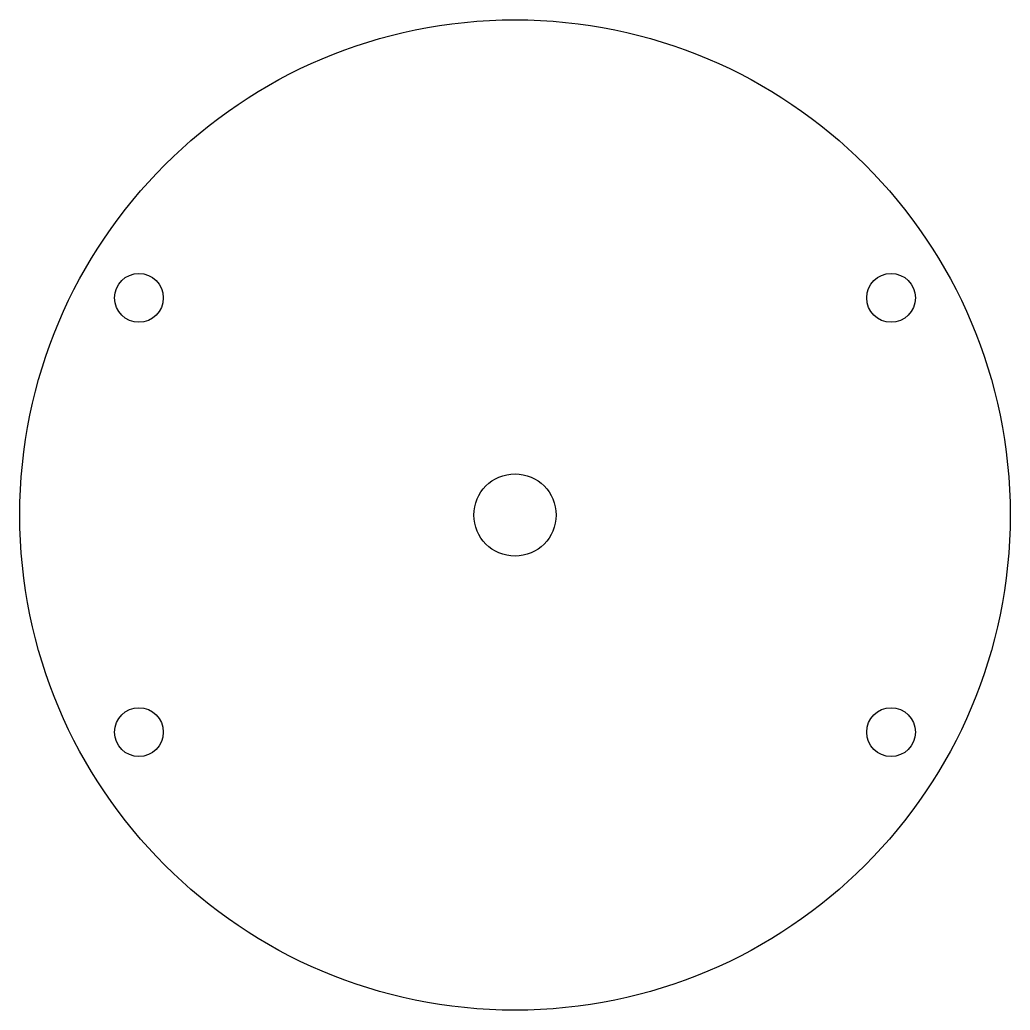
# Model space of a CAD drawing. Header units: millimetres. Extents: x -32.5 to 32.5, y -32.5 to 32.5.
import ezdxf

# ---------------------------------------------------------------- set-up
doc = ezdxf.new("R2010")
doc.units = ezdxf.units.MM

msp = doc.modelspace()

# ---------------------------------------------------------------- linework, layer by layer
at = {"color": 7, "linetype": 'Continuous', "lineweight": 25}
for centre, radius in [((0, 0), 32.5), ((-24.682, 14.25), 1.6), ((24.682, 14.25), 1.6), ((0, 0), 2.7), ((-24.682, -14.25), 1.6), ((24.682, -14.25), 1.6)]:
    msp.add_circle(centre, radius, dxfattribs=at)

doc.saveas('drawing.dxf')
